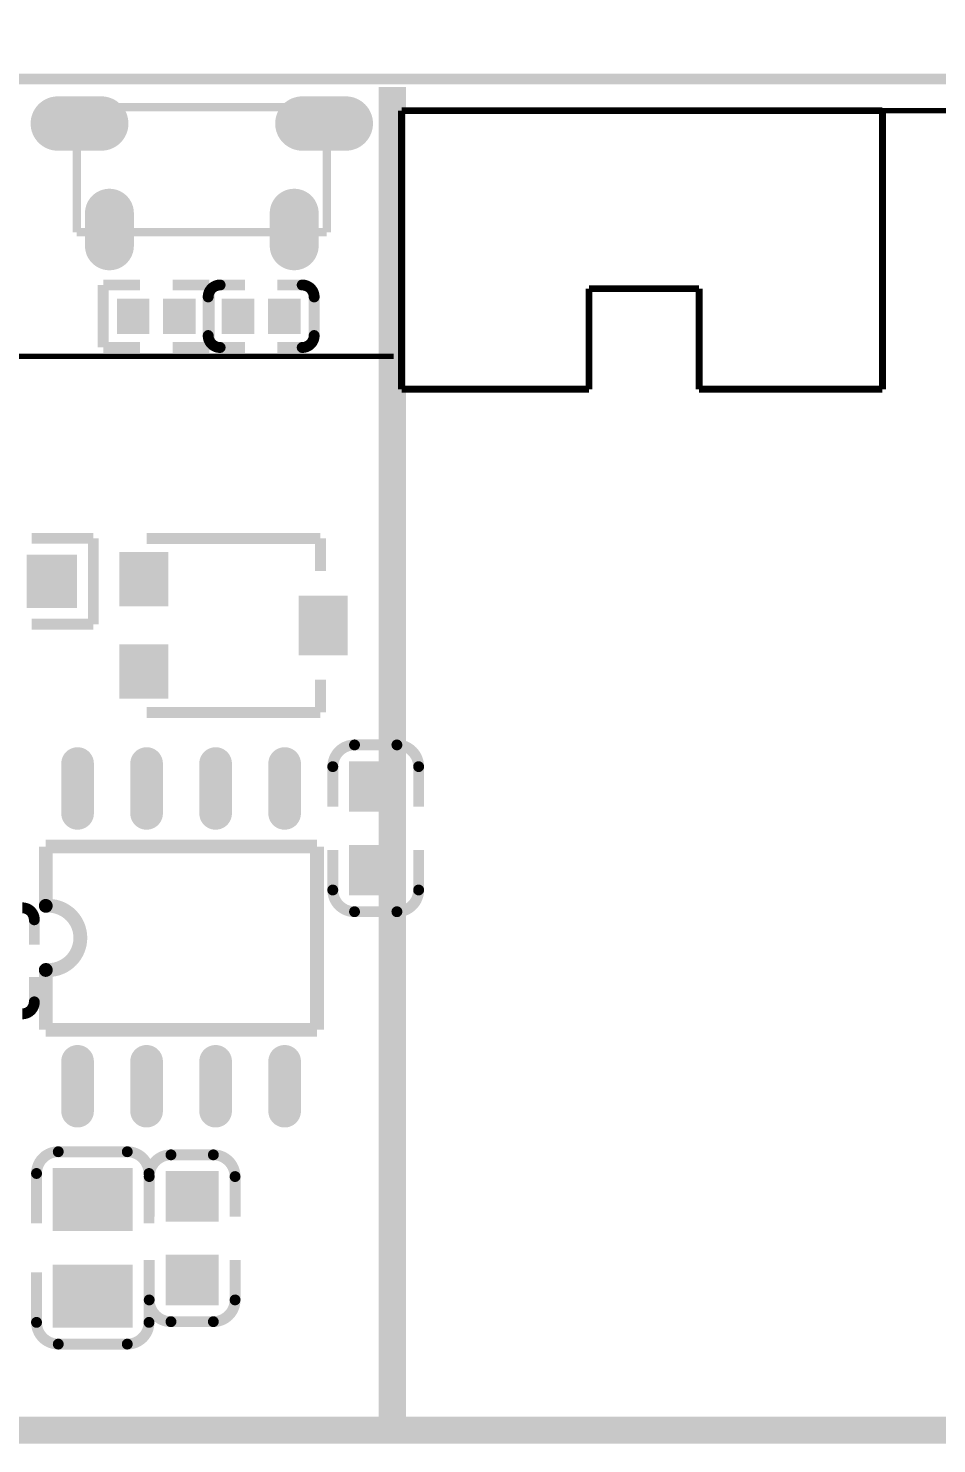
# Model space of a CAD drawing. Extents: x 1752 to 2872, y 74 to 1038.
# Drawn here: x 2060.9 to 2127.7, y 428.8 to 532.9 of the extents above; entities that cross this region are included whole.
import ezdxf

# ---------------------------------------------------------------- set-up
doc = ezdxf.new("R2010")
doc.units = 0
doc.header["$MEASUREMENT"] = 0
doc.layers.get('DEFPOINTS').update_dxf_attribs({"linetype": 'CONTINUOUS'})
for name, color, linetype in [('BOTTOMOVERLAY', 54, 'CONTINUOUS'), ('BOTTOMPASTE', 16, 'CONTINUOUS'), ('KeepOutLayer', 6, 'CONTINUOUS')]:
    doc.layers.add(name, color=color, linetype=linetype)
doc.layers.add('тонкая', color=7, linetype='CONTINUOUS', lineweight=20)
doc.styles.add('ЕСКД', font='eskd15.shx', dxfattribs={"width": 0.8})
doc.dimstyles.new('ЕСКД', dxfattribs={"dimtxt": 3.5, "dimasz": 3, "dimexe": 2, "dimexo": 0, "dimgap": 1, "dimtad": 1, "dimtoh": 1, "dimtxsty": 'ЕСКД', "dimcen": 0, "dimazin": 2, "dimtfac": 1, "dimtmove": 0, "dimatfit": 3, "dimfxl": 1, "dimarcsym": 0})

# ---------------------------------------------------------------- blocks, each defined once
blk = doc.blocks.new('*D155')
at = {"layer": 'DEFPOINTS', "color": 0, "transparency": 16777216}
for p in [(2297.25, 560.92), (2297.25, 524.43), (1841.07, 523.94)]:
    blk.add_point(p, dxfattribs=at)
at = {"layer": 'тонкая', "color": 0, "lineweight": -2, "transparency": 16777216}
for p, q in [((1841.07, 523.94), (1841.07, 562.92)), ((2297.25, 524.43), (2297.25, 562.92)), ((1844.07, 560.92), (2294.25, 560.92))]:
    blk.add_line(p, q, dxfattribs=at)
at = {"layer": 'тонкая', "color": 0, "transparency": 16777216}
for points in [[(1844.07, 561.42), (1844.07, 560.42), (1841.07, 560.92)], [(2294.25, 561.42), (2294.25, 560.42), (2297.25, 560.92)]]:
    blk.add_solid(points, dxfattribs=at)
at = {"layer": 'тонкая', "color": 0, "lineweight": 9, "transparency": 16777216, "insert": (2061.53, 564.42), "char_height": 3.5, "width": 6.1333, "attachment_point": 5, "style": 'ЕСКД'}
blk.add_mtext('{\\H1.42857x;114*}', dxfattribs=at)

msp = doc.modelspace()

# ---------------------------------------------------------------- linework, layer by layer
at = {"layer": 'BOTTOMOVERLAY'}
for points, const_width in [([(2087.649, 429.758), (2087.649, 528.614)], 2), ([(2064.428, 527.134), (2082.828, 527.134)], 0.61), ([(2064.428, 517.934), (2064.428, 527.134)], 0.61), ([(2082.828, 517.934), (2082.828, 527.134)], 0.61), ([(2123.73, 526.881), (2088.33, 526.881)], 0.508), ([(2088.33, 506.381), (2088.33, 526.881)], 0.508), ([(2123.73, 506.381), (2123.73, 526.881)], 0.508), ([(2131.709, 526.881), (2123.73, 526.881)], 0.4), ([(2064.428, 517.934), (2082.828, 517.934)], 0.61), ([(2066.375, 509.449), (2066.375, 514.049)], 0.8), ([(2069.075, 514.049), (2066.375, 514.049)], 0.8), ([(2074.175, 514.049), (2071.475, 514.049)], 0.8), ([(2074.175, 509.449), (2074.175, 514.049)], 0.8), ([(2076.797, 514.049), (2074.997, 514.049)], 0.8), ([(2080.997, 514.049), (2079.197, 514.049)], 0.8), ([(2102.13, 506.381), (2102.13, 513.781)], 0.508), ([(2110.23, 513.781), (2102.13, 513.781)], 0.508), ([(2110.23, 506.381), (2110.23, 513.781)], 0.508), ([(2074.097, 510.329), (2074.097, 513.169)], 0.8), ([(2081.897, 510.329), (2081.897, 513.169)], 0.8), ([(2069.075, 509.449), (2066.375, 509.449)], 0.8), ([(2074.175, 509.449), (2071.475, 509.449)], 0.8), ([(2076.797, 509.449), (2074.997, 509.449)], 0.8), ([(2080.997, 509.449), (2079.197, 509.449)], 0.8), ([(2087.75, 508.802), (1946.629, 508.802)], 0.4), ([(2102.13, 506.381), (2088.33, 506.381)], 0.508), ([(2123.73, 506.381), (2110.23, 506.381)], 0.508), ([(2065.646, 495.402), (2061.106, 495.402)], 0.8), ([(2065.646, 489.082), (2065.646, 495.402)], 0.8), ([(2082.364, 495.39), (2069.565, 495.39)], 0.813), ([(2082.364, 492.991), (2082.364, 495.39)], 0.813), ([(2065.646, 489.082), (2061.106, 489.082)], 0.8), ([(2082.364, 482.591), (2082.364, 484.991)], 0.813), ([(2082.364, 482.591), (2069.565, 482.591)], 0.813), ([(2087.989, 480.195), (2084.869, 480.195)], 0.8), ([(2083.269, 475.656), (2083.269, 478.595)], 0.8), ([(2089.589, 475.656), (2089.589, 478.595)], 0.8), ([(2082.104, 472.714), (2062.144, 472.714)], 1.016), ([(2062.144, 468.349), (2062.144, 472.714)], 1.016), ([(2082.104, 459.229), (2082.104, 472.714)], 1.016), ([(2083.269, 469.516), (2083.269, 472.456)], 0.8), ([(2089.589, 469.516), (2089.589, 472.456)], 0.8), ([(2087.989, 467.916), (2084.869, 467.916)], 0.8), ([(2061.298, 465.502), (2061.298, 467.302)], 0.8), ([(2062.144, 459.229), (2062.144, 463.629)], 1.016), ([(2061.298, 461.302), (2061.298, 463.102)], 0.8), ([(2082.104, 459.229), (2062.144, 459.229)], 1.016), ([(2068.142, 450.249), (2063.062, 450.249)], 0.8), ([(2074.477, 450.021), (2071.357, 450.021)], 0.8), ([(2061.462, 444.969), (2061.462, 448.649)], 0.8), ([(2069.742, 444.969), (2069.742, 448.649)], 0.8), ([(2069.757, 445.481), (2069.757, 448.421)], 0.8), ([(2076.077, 445.481), (2076.077, 448.421)], 0.8), ([(2061.462, 437.69), (2061.462, 441.369)], 0.8), ([(2069.742, 437.69), (2069.742, 441.369)], 0.8), ([(2069.757, 439.341), (2069.757, 442.281)], 0.8), ([(2076.077, 439.341), (2076.077, 442.281)], 0.8), ([(2074.477, 437.741), (2071.357, 437.741)], 0.8), ([(2068.142, 436.09), (2063.062, 436.09)], 0.8), ([(2215.663, 429.758), (1982.595, 429.758)], 2)]:
    msp.add_lwpolyline(points, dxfattribs=dict(at, const_width=const_width))
for points, const_width in [([(2074.097, 513.169, -0.414214), (2074.977, 514.049)], 0.8), ([(2081.017, 514.049, -0.414214), (2081.897, 513.169)], 0.8), ([(2074.977, 509.449, -0.414214), (2074.097, 510.329)], 0.8), ([(2081.897, 510.329, -0.414214), (2081.017, 509.449)], 0.8), ([(2083.269, 478.595, -0.414213), (2084.869, 480.195)], 0.8), ([(2087.989, 480.195, -0.414213), (2089.589, 478.595)], 0.8), ([(2084.869, 467.916, -0.414213), (2083.269, 469.516)], 0.8), ([(2089.589, 469.516, -0.414213), (2087.989, 467.916)], 0.8), ([(2062.144, 468.349, -1.078579), (2062.144, 463.629)], 1.016), ([(2060.418, 468.202, -0.414214), (2061.298, 467.322)], 0.8), ([(2061.298, 461.282, -0.414214), (2060.418, 460.402)], 0.8), ([(2061.462, 448.649, -0.414214), (2063.062, 450.249)], 0.8), ([(2068.142, 450.249, -0.414213), (2069.742, 448.649)], 0.8), ([(2069.757, 448.421, -0.414213), (2071.357, 450.021)], 0.8), ([(2074.477, 450.021, -0.414213), (2076.077, 448.421)], 0.8), ([(2071.357, 437.741, -0.414213), (2069.757, 439.341)], 0.8), ([(2076.077, 439.341, -0.414213), (2074.477, 437.741)], 0.8), ([(2063.062, 436.09, -0.414213), (2061.462, 437.69)], 0.8), ([(2069.742, 437.69, -0.414214), (2068.142, 436.09)], 0.8)]:
    msp.add_lwpolyline(points, format="xyb", dxfattribs=dict(at, const_width=const_width))
for points, const_width in [([(2074.977, 513.849, 1), (2074.977, 514.249, 1)], 0.4), ([(2081.017, 513.849, 1), (2081.017, 514.249, 1)], 0.4), ([(2074.097, 512.969, 1), (2074.097, 513.369, 1)], 0.4), ([(2081.897, 512.969, 1), (2081.897, 513.369, 1)], 0.4), ([(2074.097, 510.129, 1), (2074.097, 510.529, 1)], 0.4), ([(2081.897, 510.129, 1), (2081.897, 510.529, 1)], 0.4), ([(2074.977, 509.249, 1), (2074.977, 509.649, 1)], 0.4), ([(2081.017, 509.249, 1), (2081.017, 509.649, 1)], 0.4), ([(2084.869, 479.995, 1), (2084.869, 480.395, 1)], 0.4), ([(2087.989, 479.995, 1), (2087.989, 480.395, 1)], 0.4), ([(2083.269, 478.396, 1), (2083.269, 478.795, 1)], 0.4), ([(2089.589, 478.396, 1), (2089.589, 478.795, 1)], 0.4), ([(2083.269, 469.316, 1), (2083.269, 469.716, 1)], 0.4), ([(2089.589, 469.316, 1), (2089.589, 469.716, 1)], 0.4), ([(2062.144, 468.095, 1), (2062.144, 468.603, 1)], 0.508), ([(2084.869, 467.716, 1), (2084.869, 468.116, 1)], 0.4), ([(2087.989, 467.716, 1), (2087.989, 468.116, 1)], 0.4), ([(2061.298, 467.122, 1), (2061.298, 467.522, 1)], 0.4), ([(2062.144, 463.375, 1), (2062.144, 463.883, 1)], 0.508), ([(2061.298, 461.082, 1), (2061.298, 461.482, 1)], 0.4), ([(2063.062, 450.049, 1), (2063.062, 450.449, 1)], 0.4), ([(2068.142, 450.049, 1), (2068.142, 450.449, 1)], 0.4), ([(2071.357, 449.821, 1), (2071.357, 450.221, 1)], 0.4), ([(2074.477, 449.821, 1), (2074.477, 450.221, 1)], 0.4), ([(2061.462, 448.449, 1), (2061.462, 448.849, 1)], 0.4), ([(2069.742, 448.449, 1), (2069.742, 448.849, 1)], 0.4), ([(2069.757, 448.221, 1), (2069.757, 448.621, 1)], 0.4), ([(2076.077, 448.221, 1), (2076.077, 448.621, 1)], 0.4), ([(2069.757, 439.141, 1), (2069.757, 439.541, 1)], 0.4), ([(2076.077, 439.141, 1), (2076.077, 439.541, 1)], 0.4), ([(2061.462, 437.49, 1), (2061.462, 437.89, 1)], 0.4), ([(2069.742, 437.49, 1), (2069.742, 437.89, 1)], 0.4), ([(2071.357, 437.541, 1), (2071.357, 437.941, 1)], 0.4), ([(2074.477, 437.541, 1), (2074.477, 437.941, 1)], 0.4), ([(2063.062, 435.89, 1), (2063.062, 436.29, 1)], 0.4), ([(2068.142, 435.89, 1), (2068.142, 436.29, 1)], 0.4)]:
    msp.add_lwpolyline(points, format="xyb", close=True, dxfattribs=dict(at, const_width=const_width))
at = {"layer": 'BOTTOMPASTE'}
for points, const_width in [([(2066.228, 525.934), (2063.028, 525.934)], 4), ([(2084.228, 525.934), (2081.028, 525.934)], 4), ([(2066.828, 516.934), (2066.828, 519.334)], 3.6), ([(2080.428, 516.934), (2080.428, 519.334)], 3.6), ([(2064.484, 475.153), (2064.484, 478.825)], 2.4), ([(2069.564, 475.153), (2069.564, 478.825)], 2.4), ([(2074.644, 475.153), (2074.644, 478.825)], 2.4), ([(2079.724, 475.153), (2079.724, 478.825)], 2.4), ([(2064.484, 453.234), (2064.484, 456.905)], 2.4), ([(2069.564, 453.234), (2069.564, 456.905)], 2.4), ([(2074.644, 453.234), (2074.644, 456.905)], 2.4), ([(2079.724, 453.234), (2079.724, 456.905)], 2.4)]:
    msp.add_lwpolyline(points, dxfattribs=dict(at, const_width=const_width))
for points, const_width in [([(2063.028, 524.934, 1), (2063.028, 526.934, 1)], 2), ([(2066.228, 524.934, 1), (2066.228, 526.934, 1)], 2), ([(2081.028, 524.934, 1), (2081.028, 526.934, 1)], 2), ([(2084.228, 524.934, 1), (2084.228, 526.934, 1)], 2), ([(2066.828, 518.434, 1), (2066.828, 520.234, 1)], 1.8), ([(2080.428, 518.434, 1), (2080.428, 520.234, 1)], 1.8), ([(2066.828, 516.034, 1), (2066.828, 517.834, 1)], 1.8), ([(2080.428, 516.034, 1), (2080.428, 517.834, 1)], 1.8), ([(2064.484, 478.225, 1), (2064.484, 479.425, 1)], 1.2), ([(2069.564, 478.225, 1), (2069.564, 479.425, 1)], 1.2), ([(2074.644, 478.225, 1), (2074.644, 479.425, 1)], 1.2), ([(2079.724, 478.225, 1), (2079.724, 479.425, 1)], 1.2), ([(2064.484, 474.553, 1), (2064.484, 475.753, 1)], 1.2), ([(2069.564, 474.553, 1), (2069.564, 475.753, 1)], 1.2), ([(2074.644, 474.553, 1), (2074.644, 475.753, 1)], 1.2), ([(2079.724, 474.553, 1), (2079.724, 475.753, 1)], 1.2), ([(2064.484, 456.305, 1), (2064.484, 457.505, 1)], 1.2), ([(2069.564, 456.305, 1), (2069.564, 457.505, 1)], 1.2), ([(2074.644, 456.305, 1), (2074.644, 457.505, 1)], 1.2), ([(2079.724, 456.305, 1), (2079.724, 457.505, 1)], 1.2), ([(2064.484, 452.634, 1), (2064.484, 453.833, 1)], 1.2), ([(2069.564, 452.634, 1), (2069.564, 453.833, 1)], 1.2), ([(2074.644, 452.634, 1), (2074.644, 453.833, 1)], 1.2), ([(2079.724, 452.634, 1), (2079.724, 453.833, 1)], 1.2)]:
    msp.add_lwpolyline(points, format="xyb", close=True, dxfattribs=dict(at, const_width=const_width))
for points in [[(2069.775, 513.049), (2067.375, 513.049), (2069.775, 510.449), (2067.375, 510.449)], [(2073.175, 513.049), (2070.775, 513.049), (2073.175, 510.449), (2070.775, 510.449)], [(2075.097, 510.449), (2077.497, 510.449), (2075.097, 513.049), (2077.497, 513.049)], [(2078.497, 510.449), (2080.897, 510.449), (2078.497, 513.049), (2080.897, 513.049)], [(2064.446, 494.202), (2060.726, 494.202), (2064.446, 490.282), (2060.726, 490.282)], [(2071.165, 490.39), (2071.165, 494.39), (2067.565, 490.39), (2067.565, 494.39)], [(2084.365, 486.791), (2084.365, 491.191), (2080.765, 486.791), (2080.765, 491.191)], [(2071.165, 483.591), (2071.165, 487.591), (2067.565, 483.591), (2067.565, 487.591)], [(2084.469, 478.996), (2084.469, 475.276), (2088.389, 478.996), (2088.389, 475.276)], [(2084.469, 472.836), (2084.469, 469.116), (2088.389, 472.836), (2088.389, 469.116)], [(2062.662, 449.049), (2062.662, 444.409), (2068.542, 449.049), (2068.542, 444.409)], [(2070.957, 448.821), (2070.957, 445.101), (2074.877, 448.821), (2074.877, 445.101)], [(2062.662, 441.929), (2062.662, 437.29), (2068.542, 441.929), (2068.542, 437.29)], [(2070.957, 442.661), (2070.957, 438.941), (2074.877, 442.661), (2074.877, 438.941)]]:
    msp.add_solid(points, dxfattribs=at)
at = {"layer": 'KeepOutLayer', "const_width": 0.8}
for points in [[(2094.148, 529.215), (1941.549, 529.215)], [(2293.025, 529.215), (2094.148, 529.215)]]:
    msp.add_lwpolyline(points, dxfattribs=at)

# ---------------------------------------------------------------- dimensions: what is measured, and where the dimension line sits
at = {"layer": 'тонкая', "lineweight": 9}
dim = msp.add_linear_dim(base=(2297.247, 560.916), p1=(1841.068, 523.941), p2=(2297.247, 524.427), text='{\\H1.42857x;114*}', dimstyle='ЕСКД', dxfattribs=at)
dim.commit()
dim.dimension.update_dxf_attribs({"geometry": '*D155', "text_midpoint": (2061.529, 560.916), "dimtype": 160})

doc.saveas('drawing.dxf')
